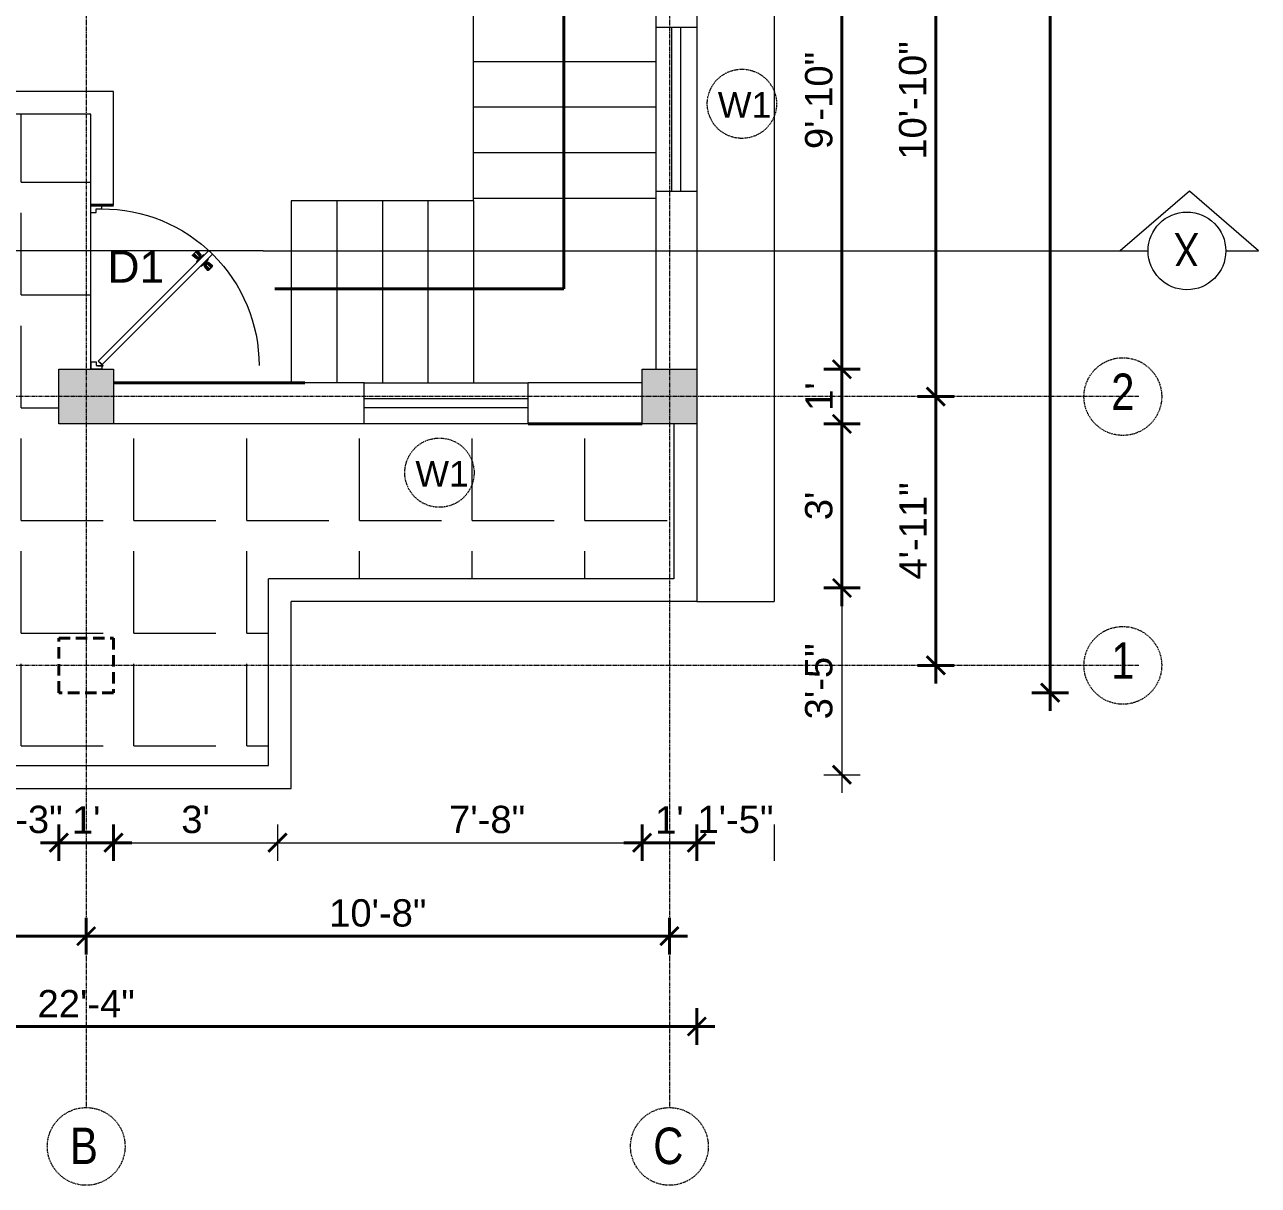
# Model space of a CAD drawing. Header units: inches. Extents: x 141029 to 166402, y -23568 to -18036.
# Drawn here: x 166131.1 to 166401.8, y -22056.2 to -21801.4 of the extents above; entities that cross this region are included whole.
import ezdxf

# ---------------------------------------------------------------- set-up
doc = ezdxf.new("R2010")
doc.units = ezdxf.units.IN
doc.header["$LTSCALE"] = 0.5
doc.header["$MEASUREMENT"] = 0
doc.header["$PDMODE"] = 66
doc.linetypes.add('CENTER', pattern=[2, 1.25, -0.25, 0.25, -0.25])
doc.linetypes.add('HIDDEN', pattern=[0.375, 0.25, -0.125])
for name, color, linetype, lineweight in [('Annotate-Lite.w', 177, 'Continuous', 9), ('Annotations-Bold.w', 177, 'Continuous', 13), ('DOOR & WIN', 1, 'Continuous', 25), ('PUERTAS', 7, 'Continuous', 9), ('TEXT', 220, 'Continuous', 9), ('wall', 1, 'Continuous', 40)]:
    doc.layers.add(name, color=color, linetype=linetype, lineweight=lineweight)
doc.styles.add('ARAIL', font='ARIALN.TTF')
doc.styles.add('DIMTEXT', font='arial.ttf', dxfattribs={"height": 6})
doc.styles.add('gaurav', font='arial.ttf')
doc.styles.get("Standard").update_dxf_attribs({"font": 'arial.ttf'})
doc.dimstyles.new('1 by 96', dxfattribs={"dimtxt": 6, "dimasz": 4, "dimexe": 4, "dimexo": 4, "dimgap": 2, "dimtad": 1, "dimdec": 0, "dimzin": 0, "dimdsep": 46, "dimlunit": 4, "dimtxsty": 'Standard', "dimblk": 'ARCHTICK', "dimcen": 0, "dimdle": 4, "dimadec": 0, "dimazin": 0, "dimtfac": 1, "dimtdec": 0, "dimtix": 1, "dimtofl": 0, "dimtmove": 1, "dimatfit": 3, "dimldrblk": 'ARCHTICK', "dimfxl": 4, "dimfxlon": 1, "dimtolj": 1, "dimtzin": 0, "dimlwd": -1, "dimlwe": -1, "dimarcsym": 0})

# ---------------------------------------------------------------- blocks, each defined once
blk = doc.blocks.new('3ft')
at = {"layer": 'PUERTAS', "color": 6}
for p, q in [((1.01, 2.52), (25.23, 26.74)), ((26.05, 25.92), (1.77, 1.64)), ((26.05, 25.92), (25.23, 26.74)), ((0, 2.4), (0, 0)), ((0.72, 2.4), (0, 2.4)), ((1.6, 0), (0, 0)), ((0.72, 1.52), (0.72, 2.44)), ((0.8, 1.52), (0.72, 1.52)), ((0.8, 1.52), (0.8, 2.41)), ((0.8, 1.2), (0.8, 1.52)), ((1.6, 1.2), (0.8, 1.2)), ((1.57, 1.84), (0.94, 2.47)), ((1.63, 1.89), (0.97, 2.55)), ((1.63, 1.89), (1.57, 1.84)), ((1.77, 1.64), (1.57, 1.84)), ((1.6, 0), (1.6, 1.2)), ((34.4, 0), (34.4, 1.2)), ((34.4, 1.2), (35.2, 1.2)), ((34.4, 0), (36, 0)), ((35.2, 1.2), (35.2, 2.4)), ((35.2, 2.4), (36, 2.4)), ((36, 0), (36, 2.4))]:
    blk.add_line(p, q, dxfattribs=at)
at = {"layer": 'PUERTAS', "color": 8}
for p, q in [((22.57, 24.94), (21.65, 25.68)), ((22.63, 24.99), (21.69, 25.75)), ((22.74, 25.1), (21.84, 25.9)), ((22.13, 26.28), (21.98, 26.13)), ((22.88, 25.24), (22.01, 26.06)), ((22.13, 26.28), (22.27, 26.42)), ((22.29, 26.41), (22.27, 26.42)), ((23.16, 25.52), (22.34, 26.39)), ((23.3, 25.66), (22.5, 26.56)), ((23.41, 25.77), (22.65, 26.71)), ((22.69, 24.32), (23.02, 24.83)), ((23.46, 25.83), (22.72, 26.75)), ((22.95, 24.96), (22.84, 25.07)), ((22.98, 24.99), (22.86, 25.1)), ((23.03, 25.04), (22.91, 25.15)), ((22.91, 24.53), (23.1, 24.91)), ((23.11, 25.12), (22.99, 25.23)), ((23.13, 24.76), (23.18, 24.99)), ((23.28, 25.3), (23.17, 25.41)), ((23.36, 25.37), (23.25, 25.49)), ((23.31, 24.94), (23.28, 25.08)), ((23.41, 25.43), (23.3, 25.54)), ((23.46, 25.09), (23.32, 25.13)), ((23.44, 25.45), (23.33, 25.56)), ((23.64, 25.27), (23.41, 25.22)), ((23.87, 25.49), (23.49, 25.3)), ((24.08, 25.71), (23.57, 25.38)), ((24.8, 24.56), (24.61, 24.18)), ((25.02, 24.77), (24.68, 24.26)), ((23.63, 23.38), (24.14, 23.72)), ((23.84, 23.6), (24.22, 23.79)), ((24.07, 23.82), (24.3, 23.88)), ((24.25, 24), (24.39, 23.97)), ((24.25, 23.26), (24.99, 22.34)), ((24.27, 23.64), (24.38, 23.53)), ((24.3, 23.67), (24.41, 23.56)), ((24.3, 23.32), (25.06, 22.38)), ((24.35, 23.72), (24.46, 23.61)), ((24.4, 24.15), (24.43, 24.01)), ((24.41, 23.43), (25.2, 22.53)), ((24.43, 23.8), (24.54, 23.69)), ((24.58, 24.33), (24.52, 24.1)), ((24.55, 23.57), (25.37, 22.7)), ((24.6, 23.97), (24.72, 23.86)), ((24.68, 24.05), (24.79, 23.94)), ((24.73, 24.1), (24.85, 23.99)), ((24.76, 24.13), (24.87, 24.02)), ((24.83, 23.85), (25.7, 23.03)), ((24.97, 23.99), (25.87, 23.2)), ((25.08, 24.1), (26.02, 23.34)), ((25.14, 24.15), (26.06, 23.41)), ((25.58, 22.82), (25.43, 22.67)), ((25.58, 22.82), (25.73, 22.97)), ((25.72, 22.98), (25.73, 22.97)), ((0, 0), (36, 0))]:
    blk.add_line(p, q, dxfattribs=at)
at = {"layer": 'PUERTAS', "color": 1}
for p, q in [((21.67, 25.73), (22.17, 26.23)), ((22.49, 24.95), (21.67, 25.61)), ((21.7, 25.82), (22.14, 26.26)), ((21.73, 25.79), (21.7, 25.82)), ((22.58, 26.7), (22.14, 26.26)), ((22.67, 26.73), (22.17, 26.23)), ((22.61, 26.67), (22.58, 26.7)), ((22.6, 24.96), (23.02, 25.38)), ((22.61, 24.25), (22.92, 24.72)), ((22.7, 25.07), (22.71, 25.06)), ((23.45, 25.91), (22.79, 26.73)), ((22.82, 25.06), (23.08, 25.32)), ((22.94, 24.95), (22.83, 25.07)), ((22.92, 24.72), (22.92, 24.72)), ((22.93, 24.94), (23.19, 25.21)), ((22.93, 24.84), (22.93, 24.83)), ((23.44, 25.81), (23.02, 25.38)), ((23.34, 25.58), (23.08, 25.32)), ((23.46, 25.47), (23.19, 25.21)), ((23.33, 25.7), (23.34, 25.69)), ((23.45, 25.46), (23.33, 25.57)), ((23.57, 25.47), (23.57, 25.47)), ((24.15, 25.79), (23.68, 25.48)), ((23.68, 25.48), (23.68, 25.48)), ((24.27, 25.78), (24.26, 25.79)), ((24.79, 24.38), (24.78, 24.37)), ((25.1, 24.84), (24.79, 24.38)), ((25.09, 24.96), (25.1, 24.95)), ((22.62, 24.13), (22.61, 24.14)), ((23.44, 23.31), (23.45, 23.3)), ((23.56, 23.3), (24.03, 23.61)), ((24.03, 23.61), (24.03, 23.62)), ((24.14, 23.62), (24.14, 23.62)), ((24.25, 23.62), (24.51, 23.89)), ((24.26, 23.29), (24.69, 23.71)), ((24.26, 23.63), (24.37, 23.52)), ((24.26, 23.18), (24.92, 22.37)), ((24.37, 23.52), (24.63, 23.77)), ((24.37, 23.4), (24.37, 23.4)), ((24.78, 24.15), (24.51, 23.89)), ((24.89, 24.03), (24.63, 23.77)), ((25.11, 24.14), (24.69, 23.71)), ((24.77, 24.14), (24.88, 24.03)), ((24.78, 24.26), (24.78, 24.26)), ((25, 24.03), (25, 24.03)), ((25.04, 22.36), (25.54, 22.86)), ((25.1, 22.42), (25.13, 22.39)), ((25.13, 22.39), (25.57, 22.83)), ((25.22, 24.14), (26.03, 23.48)), ((26.04, 23.37), (25.54, 22.86)), ((26.01, 23.27), (25.57, 22.83)), ((25.98, 23.3), (26.01, 23.27))]:
    blk.add_line(p, q, dxfattribs=at)
at = {"layer": 'PUERTAS', "color": 2}
for p, q in [((21.99, 26.11), (21.98, 26.13)), ((25.42, 22.68), (25.43, 22.67))]:
    blk.add_line(p, q, dxfattribs=at)
at = {"layer": 'PUERTAS', "color": 6}
for radius in [0.155, 0.0752]:
    blk.add_circle((0.82, 2.56), radius, dxfattribs=at)
blk.add_arc((0.82, 2.56), 34.38, 359.7285, 90.0333, dxfattribs=at)
at = {"layer": 'PUERTAS', "color": 1}
for centre, start, end in [((22.54, 25.01), 231.0764, 315), ((22.73, 26.68), 38.9236, 135), ((22.77, 25.12), 225, 315), ((22.99, 24.89), 135, 219.7428), ((22.87, 24.78), 315, 39.7428), ((23.28, 25.63), 315, 45), ((23.39, 25.86), 315, 38.9236), ((23.51, 25.41), 50.2572, 135), ((23.62, 25.53), 230.2572, 315), ((24.2, 25.73), 45, 135), ((24.84, 24.31), 135, 219.7428), ((25.04, 24.89), 315, 45), ((22.67, 24.2), 135, 225), ((23.51, 23.36), 225, 315), ((24.09, 23.56), 50.2572, 135), ((24.2, 23.68), 230.2572, 315), ((24.32, 23.23), 135, 218.9236), ((24.42, 23.46), 135, 225), ((24.72, 24.21), 315, 39.7428), ((24.94, 23.98), 45, 135), ((24.98, 22.42), 218.9236, 315), ((25.17, 24.08), 51.0764, 135), ((25.98, 23.42), 315, 51.0764)]:
    blk.add_arc(centre, 0.08, start, end, dxfattribs=at)
blk = doc.blocks.new('*U217')
at = {"color": 3}
blk.add_blockref('3ft', (0, 0), dxfattribs=at)
blk = doc.blocks.new('_ArchTick')
at = {"color": 0, "linetype": 'ByBlock', "const_width": 0.15}
blk.add_lwpolyline([(-0.5, -0.5), (0.5, 0.5)], dxfattribs=at)
blk = doc.blocks.new('*D805')
at = {"layer": 'Defpoints', "color": 0, "transparency": 16777216}
for p in [(166278.6, -21759.03), (166278.6, -21877.03), (166310.47, -21877.03)]:
    blk.add_point(p, dxfattribs=at)
at = {"layer": 'wall', "color": 0, "transparency": 16777216}
for p, q in [((166310.47, -21755.03), (166310.47, -21881.03)), ((166306.47, -21759.03), (166314.47, -21759.03)), ((166306.47, -21877.03), (166314.47, -21877.03))]:
    blk.add_line(p, q, dxfattribs=at)
at = {"layer": 'wall', "color": 0, "transparency": 16777216, "xscale": 4, "yscale": 4, "zscale": 4}
for p, rotation in [((166310.47, -21759.03), 90), ((166310.47, -21877.03), 270)]:
    blk.add_blockref('_ArchTick', p, dxfattribs=dict(at, rotation=rotation))
at = {"layer": 'wall', "color": 0, "transparency": 16777216, "insert": (166305.41, -21818.03), "char_height": 6, "attachment_point": 5, "rotation": 90}
blk.add_mtext('\\A1;9\'-10"', dxfattribs=at)
blk = doc.blocks.new('*D806')
at = {"layer": 'Defpoints', "color": 0, "transparency": 16777216}
for p in [(166278.6, -21877.03), (166278.6, -21889.03), (166310.47, -21889.03)]:
    blk.add_point(p, dxfattribs=at)
at = {"layer": 'wall', "color": 0, "transparency": 16777216}
for p, q in [((166310.47, -21873.03), (166310.47, -21893.03)), ((166306.47, -21877.03), (166314.47, -21877.03)), ((166306.47, -21889.03), (166314.47, -21889.03))]:
    blk.add_line(p, q, dxfattribs=at)
at = {"layer": 'wall', "color": 0, "transparency": 16777216, "xscale": 4, "yscale": 4, "zscale": 4}
for p, rotation in [((166310.47, -21877.03), 90), ((166310.47, -21889.03), 270)]:
    blk.add_blockref('_ArchTick', p, dxfattribs=dict(at, rotation=rotation))
at = {"layer": 'wall', "color": 0, "transparency": 16777216, "insert": (166305.46, -21883.03), "char_height": 6, "attachment_point": 5, "rotation": 90}
blk.add_mtext("\\A1;1'", dxfattribs=at)
blk = doc.blocks.new('*D808')
at = {"layer": 'Defpoints', "color": 0, "transparency": 16777216}
for p in [(166278.6, -21753.03), (166278.6, -21883.03), (166331.07, -21883.03)]:
    blk.add_point(p, dxfattribs=at)
at = {"layer": 'wall', "color": 0, "transparency": 16777216}
for p, q in [((166331.07, -21749.03), (166331.07, -21887.03)), ((166327.07, -21753.03), (166335.07, -21753.03)), ((166327.07, -21883.03), (166335.07, -21883.03))]:
    blk.add_line(p, q, dxfattribs=at)
at = {"layer": 'wall', "color": 0, "transparency": 16777216, "xscale": 4, "yscale": 4, "zscale": 4}
for p, rotation in [((166331.07, -21753.03), 90), ((166331.07, -21883.03), 270)]:
    blk.add_blockref('_ArchTick', p, dxfattribs=dict(at, rotation=rotation))
at = {"layer": 'wall', "color": 0, "transparency": 16777216, "insert": (166326.01, -21818.03), "char_height": 6, "attachment_point": 5, "rotation": 90}
blk.add_mtext('\\A1;10\'-10"', dxfattribs=at)
blk = doc.blocks.new('*D809')
at = {"layer": 'Defpoints', "color": 0, "transparency": 16777216}
for p in [(166278.6, -21883.03), (166150.6, -21942.03), (166331.07, -21942.03)]:
    blk.add_point(p, dxfattribs=at)
at = {"layer": 'wall', "color": 0, "transparency": 16777216}
for p, q in [((166331.07, -21879.03), (166331.07, -21946.03)), ((166327.07, -21883.03), (166335.07, -21883.03)), ((166327.07, -21942.03), (166335.07, -21942.03))]:
    blk.add_line(p, q, dxfattribs=at)
at = {"layer": 'wall', "color": 0, "transparency": 16777216, "xscale": 4, "yscale": 4, "zscale": 4}
for p, rotation in [((166331.07, -21883.03), 90), ((166331.07, -21942.03), 270)]:
    blk.add_blockref('_ArchTick', p, dxfattribs=dict(at, rotation=rotation))
at = {"layer": 'wall', "color": 0, "transparency": 16777216, "insert": (166326.06, -21912.53), "char_height": 6, "attachment_point": 5, "rotation": 90}
blk.add_mtext('\\A1;4\'-11"', dxfattribs=at)
blk = doc.blocks.new('*D810')
at = {"layer": 'Defpoints', "color": 0, "transparency": 16777216}
for p in [(166150.6, -21601.03), (166356.16, -21601.03), (166150.6, -21948.03)]:
    blk.add_point(p, dxfattribs=at)
at = {"layer": 'wall', "color": 0, "transparency": 16777216}
for p, q in [((166356.16, -21952.03), (166356.16, -21597.03)), ((166352.16, -21601.03), (166360.16, -21601.03)), ((166352.16, -21948.03), (166360.16, -21948.03))]:
    blk.add_line(p, q, dxfattribs=at)
at = {"layer": 'wall', "color": 0, "transparency": 16777216, "xscale": 4, "yscale": 4, "zscale": 4}
for p, rotation in [((166356.16, -21601.03), 90), ((166356.16, -21948.03), 270)]:
    blk.add_blockref('_ArchTick', p, dxfattribs=dict(at, rotation=rotation))
at = {"layer": 'wall', "color": 0, "transparency": 16777216, "insert": (166351.09, -21774.53), "char_height": 6, "attachment_point": 5, "rotation": 90}
blk.add_mtext('\\A1;28\'-11"', dxfattribs=at)
blk = doc.blocks.new('*D814')
at = {"layer": 'Defpoints', "color": 0, "transparency": 16777216}
for p in [(166123.6, -21948.03), (166138.6, -21948.03), (166138.6, -21980.95)]:
    blk.add_point(p, dxfattribs=at)
at = {"layer": 'wall', "color": 0, "transparency": 16777216}
for p, q in [((166123.6, -21976.95), (166123.6, -21984.95)), ((166138.6, -21976.95), (166138.6, -21984.95))]:
    blk.add_line(p, q, dxfattribs=at)
at = {"layer": 'wall', "color": 0, "transparency": 16777216, "insert": (166131.1, -21975.88), "char_height": 6, "attachment_point": 5}
blk.add_mtext('\\A1;1\'-3"', dxfattribs=at)
blk = doc.blocks.new('*D815')
at = {"layer": 'Defpoints', "color": 0, "transparency": 16777216}
for p in [(166138.6, -21948.03), (166150.6, -21948.03), (166150.6, -21980.95)]:
    blk.add_point(p, dxfattribs=at)
at = {"layer": 'wall', "color": 0, "transparency": 16777216}
for p, q in [((166138.6, -21976.95), (166138.6, -21984.95)), ((166150.6, -21976.95), (166150.6, -21984.95)), ((166134.6, -21980.95), (166154.6, -21980.95))]:
    blk.add_line(p, q, dxfattribs=at)
at = {"layer": 'wall', "color": 0, "transparency": 16777216, "xscale": 4, "yscale": 4, "zscale": 4, "rotation": 180}
blk.add_blockref('_ArchTick', (166138.6, -21980.95), dxfattribs=at)
at = {"layer": 'wall', "color": 0, "transparency": 16777216, "xscale": 4, "yscale": 4, "zscale": 4}
blk.add_blockref('_ArchTick', (166150.6, -21980.95), dxfattribs=at)
at = {"layer": 'wall', "color": 0, "transparency": 16777216, "insert": (166144.6, -21975.94), "char_height": 6, "attachment_point": 5}
blk.add_mtext("\\A1;1'", dxfattribs=at)
blk = doc.blocks.new('*D816')
at = {"layer": 'Defpoints', "color": 0, "transparency": 16777216}
for p in [(166266.6, -21889.03), (166278.6, -21889.03), (166278.6, -21980.95)]:
    blk.add_point(p, dxfattribs=at)
at = {"layer": 'wall', "color": 0, "transparency": 16777216}
for p, q in [((166266.6, -21976.95), (166266.6, -21984.95)), ((166278.6, -21976.95), (166278.6, -21984.95)), ((166262.6, -21980.95), (166282.6, -21980.95))]:
    blk.add_line(p, q, dxfattribs=at)
at = {"layer": 'wall', "color": 0, "transparency": 16777216, "xscale": 4, "yscale": 4, "zscale": 4, "rotation": 180}
blk.add_blockref('_ArchTick', (166266.6, -21980.95), dxfattribs=at)
at = {"layer": 'wall', "color": 0, "transparency": 16777216, "xscale": 4, "yscale": 4, "zscale": 4}
blk.add_blockref('_ArchTick', (166278.6, -21980.95), dxfattribs=at)
at = {"layer": 'wall', "color": 0, "transparency": 16777216, "insert": (166272.6, -21975.94), "char_height": 6, "attachment_point": 5}
blk.add_mtext("\\A1;1'", dxfattribs=at)
blk = doc.blocks.new('*D817')
at = {"layer": 'Defpoints', "color": 0, "transparency": 16777216}
for p in [(166016.6, -21948.03), (166144.6, -21948.03), (166144.6, -22001.47)]:
    blk.add_point(p, dxfattribs=at)
at = {"layer": 'wall', "color": 0, "transparency": 16777216}
for p, q in [((166016.6, -21997.47), (166016.6, -22005.47)), ((166144.6, -21997.47), (166144.6, -22005.47)), ((166012.6, -22001.47), (166148.6, -22001.47))]:
    blk.add_line(p, q, dxfattribs=at)
at = {"layer": 'wall', "color": 0, "transparency": 16777216, "xscale": 4, "yscale": 4, "zscale": 4, "rotation": 180}
blk.add_blockref('_ArchTick', (166016.6, -22001.47), dxfattribs=at)
at = {"layer": 'wall', "color": 0, "transparency": 16777216, "xscale": 4, "yscale": 4, "zscale": 4}
blk.add_blockref('_ArchTick', (166144.6, -22001.47), dxfattribs=at)
at = {"layer": 'wall', "color": 0, "transparency": 16777216, "insert": (166080.6, -21996.4), "char_height": 6, "attachment_point": 5}
blk.add_mtext('\\A1;10\'-8"', dxfattribs=at)
blk = doc.blocks.new('*D818')
at = {"layer": 'Defpoints', "color": 0, "transparency": 16777216}
for p in [(166272.6, -21889.03), (166144.6, -21948.03), (166272.6, -22001.47)]:
    blk.add_point(p, dxfattribs=at)
at = {"layer": 'wall', "color": 0, "transparency": 16777216}
for p, q in [((166144.6, -21997.47), (166144.6, -22005.47)), ((166272.6, -21997.47), (166272.6, -22005.47)), ((166140.6, -22001.47), (166276.6, -22001.47))]:
    blk.add_line(p, q, dxfattribs=at)
at = {"layer": 'wall', "color": 0, "transparency": 16777216, "xscale": 4, "yscale": 4, "zscale": 4, "rotation": 180}
blk.add_blockref('_ArchTick', (166144.6, -22001.47), dxfattribs=at)
at = {"layer": 'wall', "color": 0, "transparency": 16777216, "xscale": 4, "yscale": 4, "zscale": 4}
blk.add_blockref('_ArchTick', (166272.6, -22001.47), dxfattribs=at)
at = {"layer": 'wall', "color": 0, "transparency": 16777216, "insert": (166208.6, -21996.4), "char_height": 6, "attachment_point": 5}
blk.add_mtext('\\A1;10\'-8"', dxfattribs=at)
blk = doc.blocks.new('*D819')
at = {"layer": 'Defpoints', "color": 0, "transparency": 16777216}
for p in [(166278.6, -21889.03), (166010.6, -21948.03), (166278.6, -22021.3)]:
    blk.add_point(p, dxfattribs=at)
at = {"layer": 'wall', "color": 0, "transparency": 16777216}
for p, q in [((166010.6, -22017.3), (166010.6, -22025.3)), ((166278.6, -22017.3), (166278.6, -22025.3)), ((166006.6, -22021.3), (166282.6, -22021.3))]:
    blk.add_line(p, q, dxfattribs=at)
at = {"layer": 'wall', "color": 0, "transparency": 16777216, "xscale": 4, "yscale": 4, "zscale": 4, "rotation": 180}
blk.add_blockref('_ArchTick', (166010.6, -22021.3), dxfattribs=at)
at = {"layer": 'wall', "color": 0, "transparency": 16777216, "xscale": 4, "yscale": 4, "zscale": 4}
blk.add_blockref('_ArchTick', (166278.6, -22021.3), dxfattribs=at)
at = {"layer": 'wall', "color": 0, "transparency": 16777216, "insert": (166144.6, -22016.28), "char_height": 6, "attachment_point": 5}
blk.add_mtext('\\A1;22\'-4"', dxfattribs=at)
blk = doc.blocks.new('*D824')
at = {"layer": 'Defpoints', "color": 0, "transparency": 16777216}
for p in [(166278.6, -21889.03), (166295.6, -21925.03), (166310.47, -21925.03)]:
    blk.add_point(p, dxfattribs=at)
at = {"layer": 'wall', "color": 0, "transparency": 16777216}
for p, q in [((166310.47, -21885.03), (166310.47, -21929.03)), ((166306.47, -21889.03), (166314.47, -21889.03)), ((166306.47, -21925.03), (166314.47, -21925.03))]:
    blk.add_line(p, q, dxfattribs=at)
at = {"layer": 'wall', "color": 0, "transparency": 16777216, "xscale": 4, "yscale": 4, "zscale": 4}
for p, rotation in [((166310.47, -21889.03), 90), ((166310.47, -21925.03), 270)]:
    blk.add_blockref('_ArchTick', p, dxfattribs=dict(at, rotation=rotation))
at = {"layer": 'wall', "color": 0, "transparency": 16777216, "insert": (166305.41, -21907.03), "char_height": 6, "attachment_point": 5, "rotation": 90}
blk.add_mtext("\\A1;3'", dxfattribs=at)
blk = doc.blocks.new('*D825')
at = {"layer": 'Annotate-Lite.w', "color": 0, "transparency": 16777216}
for p, q in [((166310.47, -21921.03), (166310.47, -21970.03)), ((166306.47, -21925.03), (166314.47, -21925.03)), ((166306.47, -21966.03), (166314.47, -21966.03))]:
    blk.add_line(p, q, dxfattribs=at)
at = {"layer": 'Defpoints', "color": 0, "transparency": 16777216}
for p in [(166295.6, -21925.03), (166186.6, -21966.03), (166310.47, -21966.03)]:
    blk.add_point(p, dxfattribs=at)
at = {"layer": 'Annotate-Lite.w', "color": 0, "transparency": 16777216, "xscale": 4, "yscale": 4, "zscale": 4}
for p, rotation in [((166310.47, -21925.03), 90), ((166310.47, -21966.03), 270)]:
    blk.add_blockref('_ArchTick', p, dxfattribs=dict(at, rotation=rotation))
at = {"layer": 'Annotate-Lite.w', "color": 0, "transparency": 16777216, "insert": (166305.41, -21945.53), "char_height": 6, "attachment_point": 5, "rotation": 90}
blk.add_mtext('\\A1;3\'-5"', dxfattribs=at)
blk = doc.blocks.new('*D826')
at = {"layer": 'Annotate-Lite.w', "color": 0, "transparency": 16777216}
for p, q in [((166150.6, -21976.95), (166150.6, -21984.95)), ((166186.6, -21976.95), (166186.6, -21984.95)), ((166146.6, -21980.95), (166190.6, -21980.95))]:
    blk.add_line(p, q, dxfattribs=at)
at = {"layer": 'Defpoints', "color": 0, "transparency": 16777216}
for p in [(166150.6, -21948.03), (166186.6, -21966.03), (166186.6, -21980.95)]:
    blk.add_point(p, dxfattribs=at)
at = {"layer": 'Annotate-Lite.w', "color": 0, "transparency": 16777216, "xscale": 4, "yscale": 4, "zscale": 4, "rotation": 180}
blk.add_blockref('_ArchTick', (166150.6, -21980.95), dxfattribs=at)
at = {"layer": 'Annotate-Lite.w', "color": 0, "transparency": 16777216, "xscale": 4, "yscale": 4, "zscale": 4}
blk.add_blockref('_ArchTick', (166186.6, -21980.95), dxfattribs=at)
at = {"layer": 'Annotate-Lite.w', "color": 0, "transparency": 16777216, "insert": (166168.6, -21975.88), "char_height": 6, "attachment_point": 5}
blk.add_mtext("\\A1;3'", dxfattribs=at)
blk = doc.blocks.new('*D827')
at = {"layer": 'Annotate-Lite.w', "color": 0, "transparency": 16777216}
for p, q in [((166186.6, -21976.95), (166186.6, -21984.95)), ((166278.6, -21976.95), (166278.6, -21984.95)), ((166182.6, -21980.95), (166282.6, -21980.95))]:
    blk.add_line(p, q, dxfattribs=at)
at = {"layer": 'Defpoints', "color": 0, "transparency": 16777216}
for p in [(166278.6, -21925.03), (166186.6, -21966.03), (166278.6, -21980.95)]:
    blk.add_point(p, dxfattribs=at)
at = {"layer": 'Annotate-Lite.w', "color": 0, "transparency": 16777216, "xscale": 4, "yscale": 4, "zscale": 4, "rotation": 180}
blk.add_blockref('_ArchTick', (166186.6, -21980.95), dxfattribs=at)
at = {"layer": 'Annotate-Lite.w', "color": 0, "transparency": 16777216, "xscale": 4, "yscale": 4, "zscale": 4}
blk.add_blockref('_ArchTick', (166278.6, -21980.95), dxfattribs=at)
at = {"layer": 'Annotate-Lite.w', "color": 0, "transparency": 16777216, "insert": (166232.6, -21975.89), "char_height": 6, "attachment_point": 5}
blk.add_mtext('\\A1;7\'-8"', dxfattribs=at)
blk = doc.blocks.new('*D828')
at = {"layer": 'Annotate-Lite.w', "color": 0, "transparency": 16777216}
for p, q in [((166278.6, -21976.95), (166278.6, -21984.95)), ((166295.6, -21976.95), (166295.6, -21984.95))]:
    blk.add_line(p, q, dxfattribs=at)
at = {"layer": 'Defpoints', "color": 0, "transparency": 16777216}
for p in [(166278.6, -21928.03), (166295.6, -21928.03), (166295.6, -21980.95)]:
    blk.add_point(p, dxfattribs=at)
at = {"layer": 'Annotate-Lite.w', "color": 0, "transparency": 16777216, "insert": (166287.1, -21975.89), "char_height": 6, "attachment_point": 5}
blk.add_mtext('\\A1;1\'-5"', dxfattribs=at)

msp = doc.modelspace()

# ---------------------------------------------------------------- hatches: boundary and pattern name
at = {"layer": 'Annotations-Bold.w', "linetype": 'CENTER', "ltscale": 0.3}
h = msp.add_hatch(dxfattribs=at)
h.set_pattern_fill('ANGLE', color=0, scale=90, style=0)
h.set_pattern_definition([(0, (14858.307, -204.49), (0, 24.75), [18, -6.75]), (90, (14858.307, -204.49), (-24.75, 2e-15), [18, -6.75])])
h.paths.add_polyline_path([(166138.6, -21889.03), (166138.6, -21877.03), (166145.6, -21877.03), (166145.6, -21875.43), (166145.6, -21841.03), (166145.6, -21821.03), (166010.6, -21821.03), (165994.6, -21821.03), (165994.6, -21964.03), (166184.6, -21964.03), (166184.6, -21923.03), (166273.6, -21923.03), (166273.6, -21889.03), (166266.6, -21889.03), (166241.6, -21889.03), (166205.6, -21889.03), (166150.6, -21889.03)])
h.paths.add_polyline_path([(166138.6, -21936.03), (166150.6, -21936.03), (166150.6, -21948.03), (166138.6, -21948.03)], flags=16)
h.paths.add_polyline_path([(166022.6, -21889.03), (166010.6, -21889.03), (166010.6, -21877.03), (166022.6, -21877.03)], flags=16)
h.paths.add_polyline_path([(166022.6, -21936.03), (166022.6, -21948.03), (166010.6, -21948.03), (166010.6, -21936.03)], flags=16)
h.paths.add_polyline_path([(166049.69, -21908.98), (166109.96, -21908.98), (166109.96, -21891.67), (166049.69, -21891.67)], flags=24)
at = {"layer": 'wall'}
for points in [[(166150.6, -21877.03), (166138.6, -21877.03), (166138.6, -21889.03), (166150.6, -21889.03)], [(166278.6, -21877.03), (166266.6, -21877.03), (166266.6, -21889.03), (166278.6, -21889.03)]]:
    msp.add_hatch(color=256, dxfattribs=at).paths.add_polyline_path(points)

# ---------------------------------------------------------------- linework, layer by layer
at = {"layer": 'Annotate-Lite.w', "color": 1}
for p, q in [((166269.6, -21759.03), (166269.6, -21802.03)), ((166278.6, -21759.03), (166278.6, -21802.03)), ((166295.6, -21759.03), (166295.6, -21928.03)), ((166145.6, -21816.03), (166019.6, -21816.03)), ((166150.6, -21816.03), (166145.6, -21816.03)), ((166150.6, -21841.03), (166150.6, -21816.03)), ((166145.6, -21821.03), (166010.6, -21821.03)), ((166145.6, -21841.03), (166145.6, -21821.03)), ((166269.6, -21838.03), (166269.6, -21877.03)), ((166278.6, -21838.03), (166278.6, -21879.03)), ((166205.6, -21880.03), (166192.6, -21880.03)), ((166266.6, -21880.03), (166241.6, -21880.03)), ((166205.6, -21889.03), (166150.6, -21889.03)), ((166273.6, -21889.03), (166273.6, -21923.03)), ((166278.6, -21889.03), (166278.6, -21928.03)), ((166273.6, -21923.03), (166184.6, -21923.03)), ((166184.6, -21964.03), (166184.6, -21923.03)), ((166278.6, -21928.03), (166189.6, -21928.03)), ((166189.6, -21969.03), (166189.6, -21928.03)), ((166278.6, -21928.03), (166295.6, -21928.03)), ((165994.6, -21964.03), (166184.6, -21964.03)), ((165989.6, -21969.03), (166138.6, -21969.03)), ((165989.6, -21969.03), (166189.6, -21969.03))]:
    msp.add_line(p, q, dxfattribs=at)
at = {"layer": 'Annotate-Lite.w'}
for p, q in [((166229.6, -21840.03), (166229.6, -21799.03)), ((166269.6, -21809.53), (166229.6, -21809.53)), ((166269.6, -21819.53), (166229.6, -21819.53)), ((166269.6, -21829.53), (166229.6, -21829.53)), ((166189.6, -21840.03), (166189.6, -21880.03)), ((166229.6, -21840.03), (166189.6, -21840.03)), ((166199.6, -21840.03), (166199.6, -21880.03)), ((166209.6, -21840.03), (166209.6, -21880.03)), ((166219.6, -21840.03), (166219.6, -21880.03)), ((166269.6, -21839.53), (166229.6, -21839.53)), ((166229.6, -21840.03), (166229.6, -21880.03)), ((166192.6, -21880.03), (166189.6, -21880.03))]:
    msp.add_line(p, q, dxfattribs=at)
at = {"layer": 'Annotate-Lite.w', "color": 3}
for p, q in [((166278.6, -21802.03), (166269.6, -21802.03)), ((166269.6, -21802.03), (166269.6, -21838.03)), ((166273.1, -21838.03), (166273.1, -21802.03)), ((166275.1, -21838.03), (166275.1, -21802.03)), ((166278.6, -21802.03), (166278.6, -21838.03)), ((166278.6, -21838.03), (166269.6, -21838.03)), ((166205.6, -21889.03), (166205.6, -21880.03)), ((166205.6, -21880.03), (166241.6, -21880.03)), ((166241.6, -21889.03), (166241.6, -21880.03)), ((166241.6, -21883.53), (166205.6, -21883.53)), ((166241.6, -21885.53), (166205.6, -21885.53)), ((166241.6, -21889.03), (166205.6, -21889.03))]:
    msp.add_line(p, q, dxfattribs=at)
at = {"layer": 'Annotate-Lite.w'}
for points in [[(166138.6, -21877.03), (166150.6, -21877.03), (166150.6, -21889.03), (166138.6, -21889.03)], [(166266.6, -21877.03), (166278.6, -21877.03), (166278.6, -21889.03), (166266.6, -21889.03)]]:
    msp.add_lwpolyline(points, close=True, dxfattribs=at)
at = {"layer": 'Annotations-Bold.w', "color": 0, "linetype": 'CENTER', "ltscale": 0.3}
for p, q in [((166144.6, -21536.85), (166144.6, -22039.09)), ((166272.6, -21536.85), (166272.6, -22039.09)), ((166375.6, -21883.03), (165911.17, -21883.03)), ((166375.6, -21942.03), (165911.17, -21942.03))]:
    msp.add_line(p, q, dxfattribs=at)
for centre, radius in [((166288.51, -21818.76), 7.6), ((166372.11, -21883.03), 8.53), ((166222.13, -21899.73), 7.6), ((166372.11, -21942.03), 8.53), ((166144.6, -22047.62), 8.53), ((166272.6, -22047.62), 8.53)]:
    msp.add_circle(centre, radius, dxfattribs=at)
at = {"layer": 'TEXT'}
for points in [[(166394.71, -21851.05), (166401.85, -21851.05), (166386.71, -21837.97), (166371.56, -21851.05)], [(166183.42, -21851.05), (165914.11, -21851.05)], [(166183.42, -21851.05), (166377.64, -21851.05)]]:
    msp.add_lwpolyline(points, dxfattribs=at)
msp.add_circle((166386.17, -21851.05), 8.53, dxfattribs=at)
at = {"layer": 'wall'}
for p, q in [((166249.4, -21780.51), (166249.4, -21859.37)), ((166150.6, -21841.03), (166145.6, -21841.03)), ((166186.03, -21859.37), (166249.4, -21859.37)), ((166150.6, -21880.03), (166192.6, -21880.03)), ((166241.6, -21889.03), (166266.6, -21889.03))]:
    msp.add_line(p, q, dxfattribs=at)
at = {"layer": 'wall', "linetype": 'HIDDEN', "ltscale": 20}
msp.add_lwpolyline([(166138.6, -21936.03), (166150.6, -21936.03), (166150.6, -21948.03), (166138.6, -21948.03)], close=True, dxfattribs=at)

# ---------------------------------------------------------------- block references
at = {"layer": 'DOOR & WIN', "xscale": -1, "rotation": 270}
msp.add_blockref('*U217', (166145.6, -21877.03), dxfattribs=at)

# ---------------------------------------------------------------- texts
at = {"layer": 'Annotations-Bold.w', "color": 0, "linetype": 'CENTER', "ltscale": 0.3, "attachment_point": 1}
for s, width, insert, char_height, style in [('W1', 8, (166283.23, -21816.2), 5.6, 'gaurav'), ('2', 6.5393, (166369.56, -21877.98), 8, 'ARAIL'), ('W1', 8, (166216.85, -21897.17), 5.6, 'gaurav'), ('1', 6.5393, (166369.56, -21936.98), 8, 'ARAIL'), ('B', 6.5393, (166141.06, -22043.49), 8, 'ARAIL'), ('C', 6.5393, (166269.06, -22043.49), 8, 'ARAIL')]:
    msp.add_mtext_dynamic_manual_height_columns(s, width=width, gutter_width=100, heights=[0], dxfattribs=dict(at, insert=insert, char_height=char_height, style=style))
at = {"layer": 'TEXT', "style": 'DIMTEXT'}
msp.add_text('D1', height=7, dxfattribs=at).set_placement((166149.25, -21858.02))
at = {"layer": 'TEXT', "insert": (166383.33, -21847.15), "char_height": 7.2, "attachment_point": 9, "rotation": 180, "style": 'ARAIL'}
msp.add_mtext_dynamic_manual_height_columns('X', width=125.4648, gutter_width=90, heights=[0], dxfattribs=at)

# ---------------------------------------------------------------- dimensions: what is measured, and where the dimension line sits
at = {"layer": 'Annotate-Lite.w', "color": 1}
dim = msp.add_linear_dim(base=(166310.47, -21966.03), p1=(166295.6, -21925.03), p2=(166186.6, -21966.03), angle=90, dimstyle='1 by 96', dxfattribs=at)
dim.commit()
dim.dimension.update_dxf_attribs({"geometry": '*D825', "text_midpoint": (166305.41, -21945.53)})
for base, p1, p2, picture, middle in [((166278.6, -21980.95), (166186.6, -21966.03), (166278.6, -21925.03), '*D827', (166232.6, -21975.89)), ((166295.6, -21980.95), (166278.6, -21928.03), (166295.6, -21928.03), '*D828', (166287.1, -21975.89)), ((166186.6, -21980.95), (166150.6, -21948.03), (166186.6, -21966.03), '*D826', (166168.6, -21975.88))]:
    dim = msp.add_linear_dim(base=base, p1=p1, p2=p2, dimstyle='1 by 96', dxfattribs=at)
    dim.commit()
    dim.dimension.update_dxf_attribs({"geometry": picture, "text_midpoint": middle})
at = {"layer": 'wall'}
for base, p1, p2, picture, middle in [((166356.16, -21601.03), (166150.6, -21948.03), (166150.6, -21601.03), '*D810', (166351.09, -21774.53)), ((166331.07, -21883.03), (166278.6, -21753.03), (166278.6, -21883.03), '*D808', (166326.01, -21818.03)), ((166310.47, -21877.03), (166278.6, -21759.03), (166278.6, -21877.03), '*D805', (166305.41, -21818.03)), ((166310.47, -21889.03), (166278.6, -21877.03), (166278.6, -21889.03), '*D806', (166305.46, -21883.03)), ((166331.07, -21942.03), (166278.6, -21883.03), (166150.6, -21942.03), '*D809', (166326.06, -21912.53)), ((166310.47, -21925.03), (166278.6, -21889.03), (166295.6, -21925.03), '*D824', (166305.41, -21907.03))]:
    dim = msp.add_linear_dim(base=base, p1=p1, p2=p2, angle=90, dimstyle='1 by 96', dxfattribs=at)
    dim.commit()
    dim.dimension.update_dxf_attribs({"geometry": picture, "text_midpoint": middle})
for base, p1, p2, picture, middle in [((166278.6, -22021.3), (166010.6, -21948.03), (166278.6, -21889.03), '*D819', (166144.6, -22016.28)), ((166272.6, -22001.47), (166144.6, -21948.03), (166272.6, -21889.03), '*D818', (166208.6, -21996.4)), ((166278.6, -21980.95), (166266.6, -21889.03), (166278.6, -21889.03), '*D816', (166272.6, -21975.94)), ((166144.6, -22001.47), (166016.6, -21948.03), (166144.6, -21948.03), '*D817', (166080.6, -21996.4)), ((166138.6, -21980.95), (166123.6, -21948.03), (166138.6, -21948.03), '*D814', (166131.1, -21975.88)), ((166150.6, -21980.95), (166138.6, -21948.03), (166150.6, -21948.03), '*D815', (166144.6, -21975.94))]:
    dim = msp.add_linear_dim(base=base, p1=p1, p2=p2, dimstyle='1 by 96', dxfattribs=at)
    dim.commit()
    dim.dimension.update_dxf_attribs({"geometry": picture, "text_midpoint": middle})

doc.saveas('drawing.dxf')
